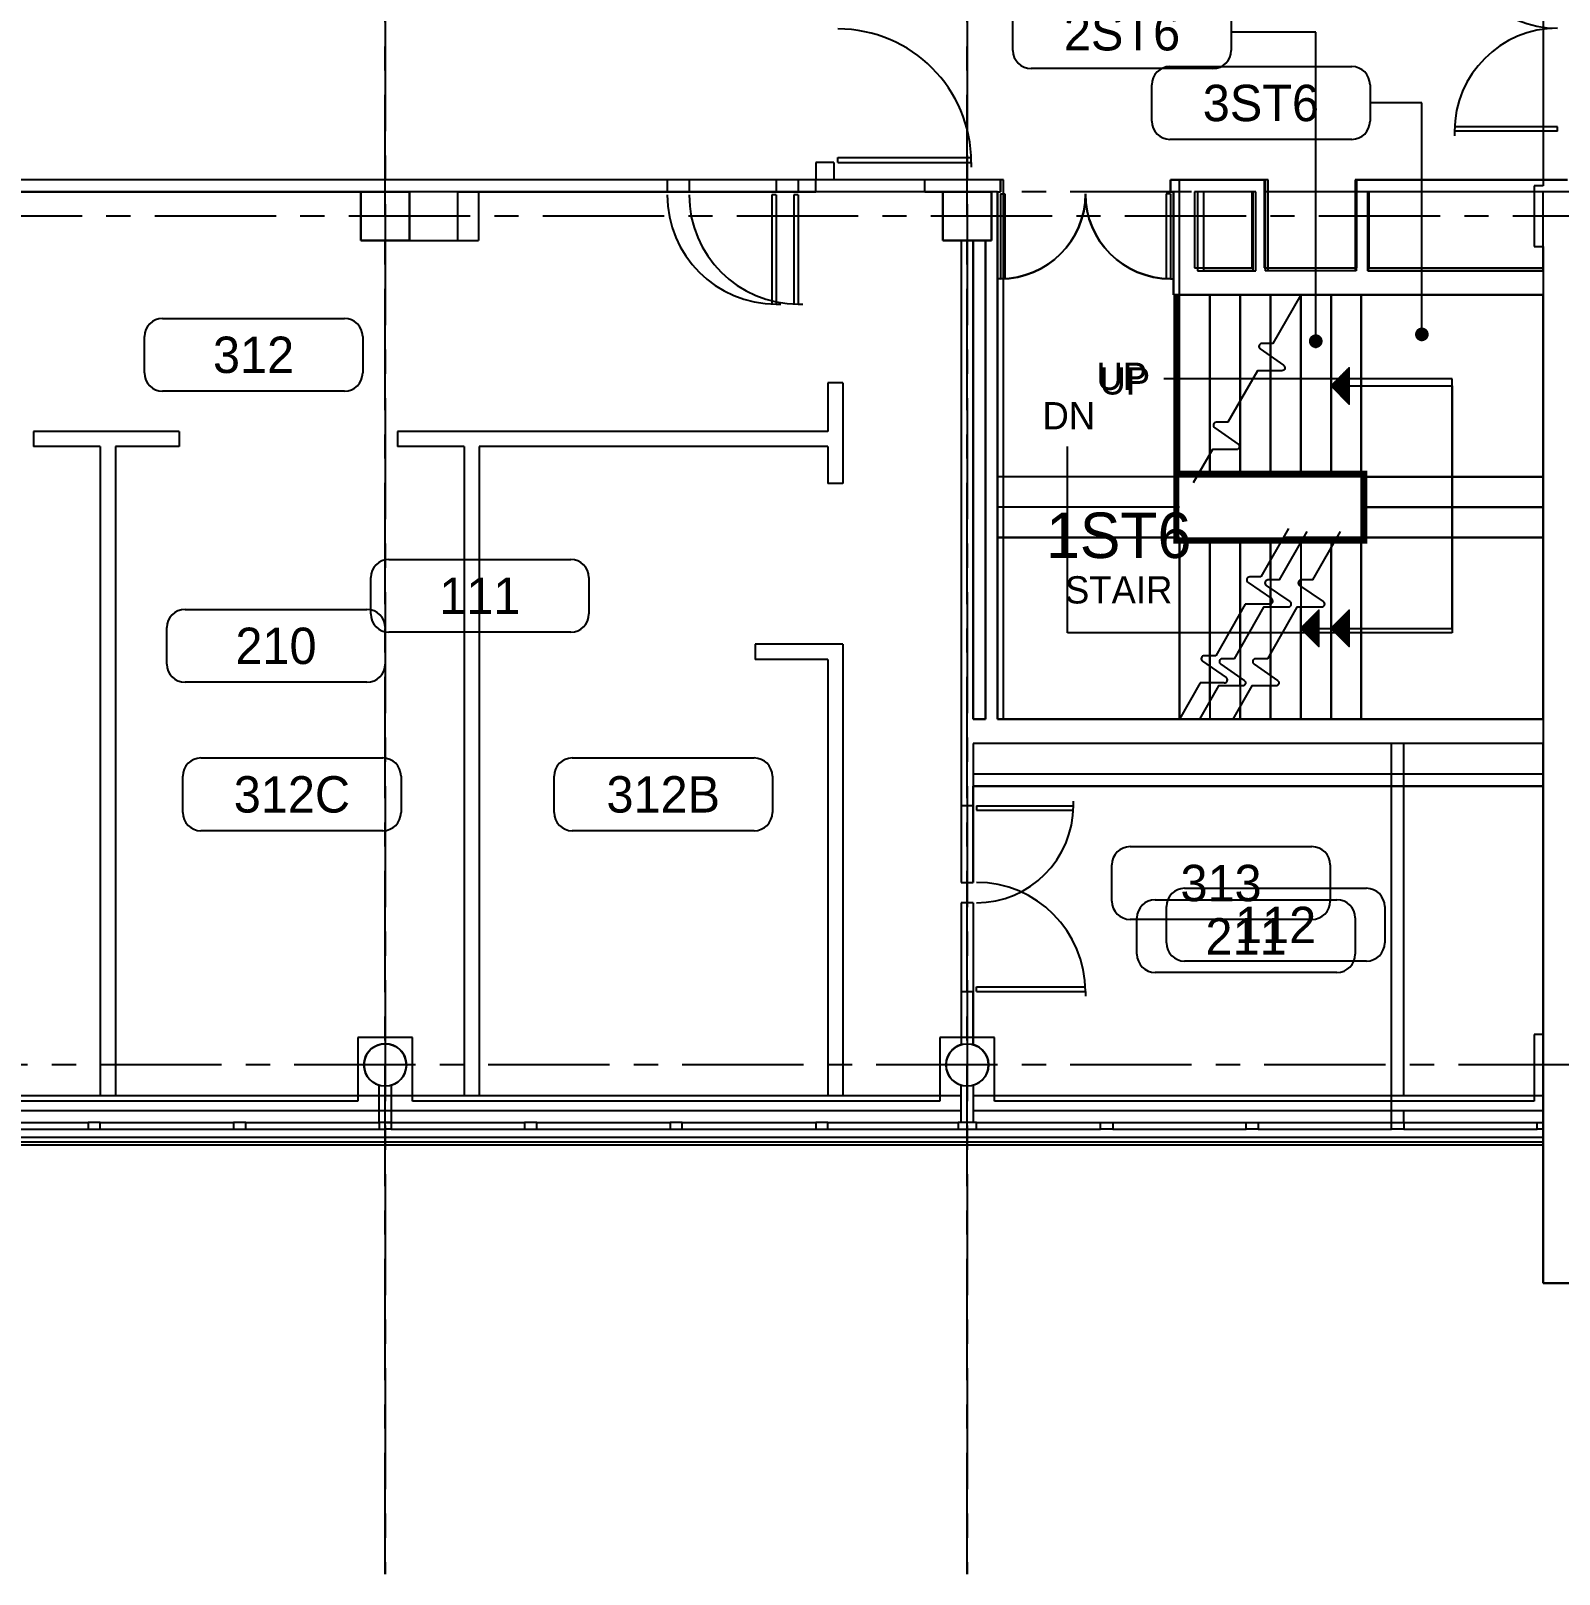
# Model space of a CAD drawing. Header units: inches. Extents: x -116 to 4157, y -436 to 3586.
# Drawn here: x 3381 to 3885, y 2417 to 2926 of the extents above; entities that cross this region are included whole.
import ezdxf
from ezdxf.enums import TextEntityAlignment as Align

# ---------------------------------------------------------------- set-up
doc = ezdxf.new("R2010")
doc.units = ezdxf.units.IN
doc.header["$LTSCALE"] = 32
doc.header["$MEASUREMENT"] = 0
doc.linetypes.add('CENTER', pattern=[2, 1.25, -0.25, 0.25, -0.25])
doc.layers.get('0').update_dxf_attribs({"color": 5, "linetype": 'CONTINUOUS'})
for name, color, linetype in [('F1-BLDG1', 7, 'CONTINUOUS'), ('F1-BLDG3', 161, 'CONTINUOUS'), ('f1-bldg4', 2, 'CONTINUOUS'), ('F1-BRKLINE', 201, 'CONTINUOUS'), ('F1-DOOR1', 3, 'CONTINUOUS'), ('f1-handrail', 3, 'CONTINUOUS'), ('f1-mtxt', 4, 'CONTINUOUS'), ('F1-RMNOS', 3, 'CONTINUOUS'), ('F1-STAIR1', 24, 'CONTINUOUS'), ('F1-WINDOW1', 1, 'CONTINUOUS'), ('F1-WINDOW2', 4, 'CONTINUOUS'), ('F2-BLDG1', 7, 'CONTINUOUS'), ('F2-BLDG3', 161, 'CONTINUOUS'), ('f2-bldg4', 2, 'CONTINUOUS'), ('F2-BRKLINE', 201, 'CONTINUOUS'), ('F2-DOOR1', 3, 'CONTINUOUS'), ('F2-MTEXT', 4, 'CONTINUOUS'), ('F2-RMNOS', 3, 'CONTINUOUS'), ('F2-STAIR1', 24, 'CONTINUOUS'), ('F2-STAIR2', 32, 'CONTINUOUS'), ('F2-WINDOW1', 1, 'CONTINUOUS'), ('F2-WINDOW2', 4, 'CONTINUOUS'), ('F3-BLDG1', 7, 'CONTINUOUS'), ('F3-BLDG3', 161, 'CONTINUOUS'), ('f3-bldg4', 2, 'CONTINUOUS'), ('F3-BRKLINE', 201, 'CONTINUOUS'), ('F3-DOOR1', 3, 'CONTINUOUS'), ('F3-MTXT', 4, 'CONTINUOUS'), ('F3-RMNOS', 3, 'CONTINUOUS'), ('F3-STAIR1', 24, 'CONTINUOUS'), ('F3-STAIR2', 32, 'CONTINUOUS'), ('F3-WINDOW1', 1, 'CONTINUOUS'), ('F3-WINDOW2', 4, 'CONTINUOUS'), ('FB-BLDG1', 7, 'CONTINUOUS'), ('rmcode', 7, 'CONTINUOUS')]:
    doc.layers.add(name, color=color, linetype=linetype)
for name, color, linetype, plot in [('F1-CENTER-MISC', 240, 'CENTER', False), ('F1-COLUMN1', 8, 'CONTINUOUS', False), ('F2-COLUMN1', 8, 'CONTINUOUS', False), ('F3-COLUMN1', 8, 'CONTINUOUS', False), ('fb-centermisc1', 20, 'CENTER', False)]:
    doc.layers.add(name, color=color, linetype=linetype, plot=plot)
doc.styles.add('mtxt', font='noting.shx')
doc.styles.add('rmcode', font='noting.shx')
doc.styles.add('RMNOS', font='HANDLET.SHX')

# ---------------------------------------------------------------- blocks, each defined once
blk = doc.blocks.new('ADR-42R')
for p, q in [((-1.5, 1), (-1.5, 42.97)), ((0, 1), (0, 43)), ((0, 43), (1.5, 43)), ((0, 1), (-1.5, 1))]:
    blk.add_line(p, q)
blk.add_arc((0, 1), 42, 90, 180)
blk = doc.blocks.new('ADR-36L')
for p, q in [((0, 37), (-1.5, 37)), ((0, 1), (0, 37)), ((1.5, 1), (1.5, 36.97)), ((0, 1), (1.5, 1))]:
    blk.add_line(p, q)
blk.add_arc((0, 1), 36, 0, 90)
blk = doc.blocks.new('ADR-30L')
for p, q in [((0, 31), (-1.5, 31)), ((0, 1), (0, 31)), ((1.5, 1), (1.5, 30.96)), ((0, 1), (1.5, 1))]:
    blk.add_line(p, q)
blk.add_arc((0, 1), 30, 0, 90)
blk = doc.blocks.new('ADR-30R')
for p, q in [((-1.5, 1), (-1.5, 30.96)), ((0, 31), (1.5, 31)), ((0, 1), (0, 31)), ((0, 1), (-1.5, 1))]:
    blk.add_line(p, q)
blk.add_arc((0, 1), 30, 90, 180)
blk = doc.blocks.new('ADR-32L')
for p, q in [((0, 33), (-1.5, 33)), ((0, 1), (0, 33)), ((1.5, 1), (1.5, 32.96)), ((0, 1), (1.5, 1))]:
    blk.add_line(p, q)
blk.add_arc((0, 1), 32, 0, 90)
blk = doc.blocks.new('ADR-36R')
for p, q in [((-1.5, 1), (-1.5, 36.97)), ((0, 1), (0, 37)), ((0, 37), (1.5, 37)), ((0, 1), (-1.5, 1))]:
    blk.add_line(p, q)
blk.add_arc((0, 1), 36, 90, 180)
blk = doc.blocks.new('ADR-34DL')
for p, q in [((0, 35), (-1.5, 35)), ((0, 1), (0, 35)), ((1.5, 1), (1.5, 34.97)), ((66.5, 1), (66.5, 34.97)), ((68, 1), (68, 35)), ((68, 35), (69.5, 35)), ((0, 1), (1.5, 1)), ((68, 1), (66.5, 1))]:
    blk.add_line(p, q)
for centre, start, end in [((0, 1), 0, 90), ((68, 1), 90, 180)]:
    blk.add_arc(centre, 34, start, end)
blk = doc.blocks.new('*X27')
at = {"color": 0}
for p, q in [((1.5, 1.4925), (1.5075, 1.4925)), ((1.5, 1.485), (1.515, 1.485)), ((1.5, 1.4775), (1.5225, 1.4775)), ((1.5, 1.47), (1.53, 1.47)), ((1.5, 1.4625), (1.5375, 1.4625)), ((1.5, 1.455), (1.545, 1.455)), ((1.5, 1.4475), (1.5525, 1.4475)), ((1.5, 1.44), (1.56, 1.44)), ((1.5, 1.4325), (1.5675, 1.4325)), ((1.5, 1.425), (1.575, 1.425)), ((1.5, 1.4175), (1.5825, 1.4175)), ((1.5, 1.41), (1.59, 1.41)), ((1.5, 1.4025), (1.5975, 1.4025)), ((1.5, 1.395), (1.605, 1.395)), ((1.5, 1.3875), (1.6125, 1.3875)), ((1.5, 1.38), (1.62, 1.38)), ((1.5, 1.3725), (1.6275, 1.3725)), ((1.5, 1.365), (1.635, 1.365)), ((1.5, 1.3575), (1.6425, 1.3575)), ((1.5, 1.35), (1.65, 1.35)), ((1.5, 1.3425), (1.6575, 1.3425)), ((1.5, 1.335), (1.665, 1.335)), ((1.5, 1.3275), (1.6725, 1.3275)), ((1.5, 1.32), (1.68, 1.32)), ((1.5, 1.3125), (1.6875, 1.3125)), ((1.5, 1.305), (1.695, 1.305)), ((1.5, 1.2975), (1.7025, 1.2975)), ((1.5, 1.29), (1.71, 1.29)), ((1.5, 1.2825), (1.7175, 1.2825)), ((1.5, 1.275), (1.725, 1.275)), ((1.5, 1.2675), (1.7325, 1.2675)), ((1.5, 1.26), (1.74, 1.26)), ((1.5, 1.2525), (1.7475, 1.2525)), ((1.5, 1.245), (1.755, 1.245)), ((1.5, 1.2375), (1.7625, 1.2375)), ((1.5, 1.23), (1.77, 1.23)), ((1.5, 1.2225), (1.7775, 1.2225)), ((1.5, 1.215), (1.785, 1.215)), ((1.5, 1.2075), (1.7925, 1.2075)), ((1.5, 1.2), (1.8, 1.2)), ((1.5, 1.1925), (1.8075, 1.1925)), ((1.5, 1.185), (1.815, 1.185)), ((1.5, 1.1775), (1.8225, 1.1775)), ((1.5, 1.17), (1.83, 1.17)), ((1.5, 1.1625), (1.8375, 1.1625)), ((1.5, 1.155), (1.845, 1.155)), ((1.5, 1.1475), (1.8525, 1.1475)), ((1.5, 1.14), (1.86, 1.14)), ((1.5, 1.1325), (1.8675, 1.1325)), ((1.5, 1.125), (1.875, 1.125)), ((1.5, 1.1175), (1.8825, 1.1175)), ((1.5, 1.11), (1.89, 1.11)), ((1.5, 1.1025), (1.8975, 1.1025)), ((1.5, 1.095), (1.905, 1.095)), ((1.5, 1.0875), (1.9125, 1.0875)), ((1.5, 1.08), (1.92, 1.08)), ((1.5, 1.0725), (1.9275, 1.0725)), ((1.5, 1.065), (1.935, 1.065)), ((1.5, 1.0575), (1.9425, 1.0575)), ((1.5, 1.05), (1.95, 1.05)), ((1.5, 1.0425), (1.9575, 1.0425)), ((1.5, 1.035), (1.965, 1.035)), ((1.5, 1.0275), (1.9725, 1.0275)), ((1.5, 1.02), (1.98, 1.02)), ((1.5, 1.0125), (1.9875, 1.0125)), ((1.5, 1.005), (1.995, 1.005)), ((1.5, 0.9975), (1.9975, 0.9975)), ((1.5, 0.99), (1.99, 0.99)), ((1.5, 0.9825), (1.9825, 0.9825)), ((1.5, 0.975), (1.975, 0.975)), ((1.5, 0.9675), (1.9675, 0.9675)), ((1.5, 0.96), (1.96, 0.96)), ((1.5, 0.9525), (1.9525, 0.9525)), ((1.5, 0.945), (1.945, 0.945)), ((1.5, 0.9375), (1.9375, 0.9375)), ((1.5, 0.93), (1.93, 0.93)), ((1.5, 0.9225), (1.9225, 0.9225)), ((1.5, 0.915), (1.915, 0.915)), ((1.5, 0.9075), (1.9075, 0.9075)), ((1.5, 0.9), (1.9, 0.9)), ((1.5, 0.8925), (1.8925, 0.8925)), ((1.5, 0.885), (1.885, 0.885)), ((1.5, 0.8775), (1.8775, 0.8775)), ((1.5, 0.87), (1.87, 0.87)), ((1.5, 0.8625), (1.8625, 0.8625)), ((1.5, 0.855), (1.855, 0.855)), ((1.5, 0.8475), (1.8475, 0.8475)), ((1.5, 0.84), (1.84, 0.84)), ((1.5, 0.8325), (1.8325, 0.8325)), ((1.5, 0.825), (1.825, 0.825)), ((1.5, 0.8175), (1.8175, 0.8175)), ((1.5, 0.81), (1.81, 0.81)), ((1.5, 0.8025), (1.8025, 0.8025)), ((1.5, 0.795), (1.795, 0.795)), ((1.5, 0.7875), (1.7875, 0.7875)), ((1.5, 0.78), (1.78, 0.78)), ((1.5, 0.7725), (1.7725, 0.7725)), ((1.5, 0.765), (1.765, 0.765)), ((1.5, 0.7575), (1.7575, 0.7575)), ((1.5, 0.75), (1.75, 0.75)), ((1.5, 0.7425), (1.7425, 0.7425)), ((1.5, 0.735), (1.735, 0.735)), ((1.5, 0.7275), (1.7275, 0.7275)), ((1.5, 0.72), (1.72, 0.72)), ((1.5, 0.7125), (1.7125, 0.7125)), ((1.5, 0.705), (1.705, 0.705)), ((1.5, 0.6975), (1.6975, 0.6975)), ((1.5, 0.69), (1.69, 0.69)), ((1.5, 0.6825), (1.6825, 0.6825)), ((1.5, 0.675), (1.675, 0.675)), ((1.5, 0.6675), (1.6675, 0.6675)), ((1.5, 0.66), (1.66, 0.66)), ((1.5, 0.6525), (1.6525, 0.6525)), ((1.5, 0.645), (1.645, 0.645)), ((1.5, 0.6375), (1.6375, 0.6375)), ((1.5, 0.63), (1.63, 0.63)), ((1.5, 0.6225), (1.6225, 0.6225)), ((1.5, 0.615), (1.615, 0.615)), ((1.5, 0.6075), (1.6075, 0.6075)), ((1.5, 0.6), (1.6, 0.6)), ((1.5, 0.5925), (1.5925, 0.5925)), ((1.5, 0.585), (1.585, 0.585)), ((1.5, 0.5775), (1.5775, 0.5775)), ((1.5, 0.57), (1.57, 0.57)), ((1.5, 0.5625), (1.5625, 0.5625)), ((1.5, 0.555), (1.555, 0.555)), ((1.5, 0.5475), (1.5475, 0.5475)), ((1.5, 0.54), (1.54, 0.54)), ((1.5, 0.5325), (1.5325, 0.5325)), ((1.5, 0.525), (1.525, 0.525)), ((1.5, 0.5175), (1.5175, 0.5175)), ((1.5, 0.51), (1.51, 0.51)), ((1.5, 0.5025), (1.5025, 0.5025))]:
    blk.add_line(p, q, dxfattribs=at)
blk = doc.blocks.new('ARROW2')
blk.add_line((-0.5, 0), (-1, 0))
blk.add_lwpolyline([(0, 0), (-0.5, 0.5), (-0.5, -0.5)], close=True)
blk.add_blockref('*X27', (-2, -1))
blk = doc.blocks.new('RMNOS')
at = {"color": 11}
for p, q in [((-0.3125, 0.125), (0.3125, 0.125)), ((-0.375, -0.0625), (-0.375, 0.0625)), ((0.375, 0.0625), (0.375, -0.0625)), ((0.3125, -0.125), (-0.3125, -0.125))]:
    blk.add_line(p, q, dxfattribs=at)
for centre, start, end in [((-0.3125, 0.0625), 90, 180), ((0.3125, 0.0625), 0, 90), ((-0.3125, -0.0625), 180, 270), ((0.3125, -0.0625), 270, 0)]:
    blk.add_arc(centre, 0.0625, start, end, dxfattribs=at)
at = {"color": 9, "style": 'RMNOS'}
blk.add_attdef('ROOM', text='', height=0.125, dxfattribs=at).set_placement((0, 0), align=Align.MIDDLE)
blk = doc.blocks.new('RMNOS-1')
at = {"color": 9, "style": 'RMNOS'}
blk.add_attdef('ROOM', text='', height=0.15625, dxfattribs=at).set_placement((0, 0), align=Align.MIDDLE)
at = {"layer": 'rmcode', "color": 61, "style": 'rmcode'}
for tag, p in [('RMCODE-1', (0, -0.1875)), ('RMCODE-2', (0, -0.34375))]:
    blk.add_attdef(tag, text='', height=0.09375, dxfattribs=at).set_placement(p, align=Align.MIDDLE)

msp = doc.modelspace()

# ---------------------------------------------------------------- linework, layer by layer
at = {"layer": 'F1-BLDG1'}
for p, q in [((3640.03, 2882.75), (3640.03, 2877)), ((3646.03, 2882.75), (3640.03, 2882.75)), ((3646.03, 2882.75), (3646.03, 2877)), ((3598.28, 2877), (3295.53, 2877)), ((3598.28, 2877), (3598.28, 2873)), ((3640.03, 2877), (3634.28, 2877)), ((3634.28, 2877), (3634.28, 2873)), ((3702.03, 2877), (3646.03, 2877)), ((3702.03, 2699), (3702.03, 2877)), ((3760.03, 2839), (3760.03, 2877)), ((3788.28, 2877), (3760.03, 2877)), ((3788.28, 2877), (3788.28, 2847)), ((3818.03, 2877), (3818.03, 2847)), ((3888.03, 2877), (3818.03, 2877)), ((3490.03, 2873), (3314.03, 2873)), ((3490.03, 2873), (3490.03, 2857)), ((3598.28, 2873), (3528.78, 2873)), ((3528.78, 2873), (3528.78, 2857)), ((3682.03, 2873), (3634.28, 2873)), ((3682.03, 2873), (3682.03, 2857)), ((3490.03, 2857), (3528.78, 2857)), ((3682.03, 2857), (3688.03, 2857)), ((3688.03, 2857), (3688.03, 2645.21)), ((3818.03, 2847), (3788.28, 2847)), ((3880.03, 2839), (3760.03, 2839)), ((3880.03, 2699), (3880.03, 2839)), ((3880.03, 2699), (3702.03, 2699)), ((3880.03, 2677), (3692.03, 2677)), ((3692.03, 2677), (3692.03, 2645.21)), ((3880.03, 2513), (3880.03, 2677)), ((3688.03, 2645.21), (3692.03, 2645.21)), ((3688.03, 2609.21), (3688.03, 2591.71)), ((3688.03, 2609.21), (3692.03, 2609.21)), ((3692.03, 2609.21), (3692.03, 2591.71)), ((3688.03, 2566), (3688.03, 2578.29)), ((3692.03, 2578.29), (3692.03, 2566)), ((3692.03, 2566), (3688.03, 2566)), ((3896.03, 2513), (3880.03, 2513))]:
    msp.add_line(p, q, dxfattribs=at)
msp.add_circle((3498.03, 2585), 7, dxfattribs=at)
for start, end in [(106.6015, 253.3985), (286.6015, 73.3985)]:
    msp.add_arc((3690.03, 2585), 7, start, end, dxfattribs=at)
at = {"layer": 'F1-BLDG3'}
for p, q in [((3768.03, 2847), (3768.03, 2873)), ((3784.28, 2873), (3768.03, 2873)), ((3784.28, 2873), (3784.28, 2847)), ((3880.03, 2873), (3822.03, 2873)), ((3822.03, 2873), (3822.03, 2847)), ((3880.03, 2847), (3880.03, 2873)), ((3692.03, 2857), (3692.03, 2699)), ((3692.03, 2857), (3696.03, 2857)), ((3696.03, 2699), (3696.03, 2857)), ((3784.28, 2847), (3768.03, 2847)), ((3880.03, 2847), (3822.03, 2847)), ((3692.03, 2699), (3696.03, 2699)), ((3880.03, 2691), (3692.03, 2691)), ((3692.03, 2691), (3692.03, 2681)), ((3880.03, 2681), (3880.03, 2691)), ((3692.03, 2681), (3880.03, 2681)), ((3308.03, 2570), (3688.03, 2570)), ((3692.03, 2570), (3880.03, 2570)), ((3880.03, 2559.5), (1816.03, 2559.5))]:
    msp.add_line(p, q, dxfattribs=at)
at = {"layer": 'f1-bldg4'}
for p, q in [((3688.03, 2574.75), (3308.03, 2574.75)), ((3880.03, 2574.75), (3692.03, 2574.75)), ((3880.03, 2558.5), (1816.03, 2558.5))]:
    msp.add_line(p, q, dxfattribs=at)
at = {"layer": 'F1-BRKLINE'}
for p, q in [((3796.03, 2762), (3786.89, 2746)), ((3786.89, 2746), (3783.23, 2746)), ((3782.66, 2744.18), (3790.4, 2738.82)), ((3781.75, 2737), (3772.03, 2720)), ((3789.83, 2737), (3781.75, 2737)), ((3772.03, 2720), (3768.23, 2720)), ((3767.66, 2718.18), (3775.4, 2712.82)), ((3766.89, 2711), (3760.03, 2699)), ((3774.83, 2711), (3766.89, 2711))]:
    msp.add_line(p, q, dxfattribs=at)
for centre, radius, start, end in [((3783.23, 2745), 1, 90, 235.3048), ((3786.43, 2744), 2, 235.3048, 235.3048), ((3789.83, 2738), 1, 270, 55.3048), ((3768.23, 2719), 1, 90, 235.3048), ((3774.83, 2712), 1, 270, 55.3048)]:
    msp.add_arc(centre, radius, start, end, dxfattribs=at)
at = {"layer": 'F1-CENTER-MISC'}
for p, q in [((3498.03, 3317), (3498.03, 2417)), ((3498.03, 3317), (3498.03, 2417)), ((3690.03, 3317), (3690.03, 2417)), ((3690.03, 3317), (3690.03, 2417)), ((3956.03, 2873), (1688.03, 2873)), ((3956.03, 2585), (1688.03, 2585))]:
    msp.add_line(p, q, dxfattribs=at)
at = {"layer": 'F1-COLUMN1'}
for p, q in [((3506.03, 2873), (3490.03, 2873)), ((3490.03, 2873), (3490.03, 2857)), ((3506.03, 2857), (3506.03, 2873)), ((3698.03, 2873), (3682.03, 2873)), ((3682.03, 2873), (3682.03, 2857)), ((3698.03, 2857), (3698.03, 2873)), ((3490.03, 2857), (3506.03, 2857)), ((3682.03, 2857), (3698.03, 2857))]:
    msp.add_line(p, q, dxfattribs=at)
for centre in [(3498.03, 2585), (3690.03, 2585)]:
    msp.add_circle(centre, 7, dxfattribs=at)
at = {"layer": 'f1-handrail'}
msp.add_line((3760.03, 2780.62), (3760.03, 2779.37), dxfattribs=at)
for points in [[(3760.03, 2780.62), (3821.66, 2780.62), (3821.66, 2757.37), (3793.39, 2757.37)], [(3760.03, 2779.37), (3820.41, 2779.37), (3820.41, 2758.62), (3794.1, 2758.62)]]:
    msp.add_lwpolyline(points, dxfattribs=at)
at = {"layer": 'f1-mtxt'}
for p, q in [((3850.03, 2811.34), (3754.85, 2811.34)), ((3850.03, 2729), (3850.03, 2811.34)), ((3812.03, 2729), (3850.03, 2729))]:
    msp.add_line(p, q, dxfattribs=at)
at = {"layer": 'F1-STAIR1'}
for p, q in [((3760.03, 2780.62), (3760.03, 2839)), ((3770.03, 2839), (3770.03, 2780.62)), ((3780.03, 2839), (3780.03, 2780.62)), ((3790.03, 2839), (3790.03, 2780.62)), ((3800.03, 2839), (3800.03, 2780.62)), ((3810.03, 2839), (3810.03, 2780.62)), ((3820.03, 2839), (3820.03, 2780.62)), ((3760.03, 2779), (3760.03, 2779.37)), ((3820.03, 2779), (3760.03, 2779)), ((3770.03, 2779.37), (3770.03, 2779)), ((3780.03, 2779.37), (3780.03, 2779)), ((3790.03, 2779.37), (3790.03, 2779)), ((3800.03, 2779.37), (3800.03, 2779)), ((3810.03, 2779.37), (3810.03, 2779)), ((3820.03, 2779.37), (3820.03, 2758.62)), ((3820.03, 2779), (3820.41, 2779)), ((3821.66, 2779), (3880.03, 2779)), ((3820.03, 2769), (3820.41, 2769)), ((3821.66, 2769), (3880.03, 2769)), ((3820.03, 2759), (3794.32, 2759)), ((3800.03, 2759), (3800.03, 2758.62)), ((3800.03, 2757.37), (3800.03, 2699)), ((3810.03, 2759), (3810.03, 2758.62)), ((3810.03, 2757.37), (3810.03, 2699)), ((3820.03, 2759), (3820.41, 2759)), ((3820.03, 2757.37), (3820.03, 2699)), ((3821.66, 2759), (3880.03, 2759)), ((3790.03, 2751.5), (3790.03, 2739.08)), ((3790.03, 2737.02), (3790.03, 2699)), ((3780.03, 2734), (3780.03, 2699)), ((3770.03, 2720), (3770.03, 2716.54)), ((3770.03, 2711), (3770.03, 2699))]:
    msp.add_line(p, q, dxfattribs=at)
at = {"layer": 'F1-WINDOW1'}
for p, q in [((3356.03, 2566), (3400.03, 2566)), ((3404.03, 2566), (3448.03, 2566)), ((3452.03, 2566), (3496.03, 2566)), ((3500.03, 2566), (3544.03, 2566)), ((3548.03, 2566), (3592.03, 2566)), ((3596.03, 2566), (3640.03, 2566)), ((3644.03, 2566), (3687.03, 2566)), ((3693.03, 2566), (3734.03, 2566)), ((3738.03, 2566), (3782.03, 2566)), ((3786.03, 2566), (3830.03, 2566)), ((3834.03, 2566), (3878.03, 2566)), ((3356.03, 2563.75), (3400.03, 2563.75)), ((3404.03, 2563.75), (3448.03, 2563.75)), ((3452.03, 2563.75), (3496.03, 2563.75)), ((3500.03, 2563.75), (3544.03, 2563.75)), ((3548.03, 2563.75), (3592.03, 2563.75)), ((3596.03, 2563.75), (3640.03, 2563.75)), ((3644.03, 2563.75), (3687.03, 2563.75)), ((3693.03, 2563.75), (3734.03, 2563.75)), ((3738.03, 2563.75), (3782.03, 2563.75)), ((3786.03, 2563.75), (3830.03, 2563.75)), ((3834.03, 2563.75), (3878.03, 2563.75))]:
    msp.add_line(p, q, dxfattribs=at)
at = {"layer": 'F1-WINDOW2'}
for p, q in [((3400.03, 2566), (3400.03, 2563.75)), ((3404.03, 2566), (3400.03, 2566)), ((3404.03, 2563.75), (3404.03, 2566)), ((3452.03, 2566), (3448.03, 2566)), ((3448.03, 2566), (3448.03, 2563.75)), ((3452.03, 2563.75), (3452.03, 2566)), ((3498.03, 2566), (3496.03, 2566)), ((3496.03, 2566), (3496.03, 2563.75)), ((3498.03, 2566), (3500.03, 2566)), ((3500.03, 2566), (3500.03, 2563.75)), ((3548.03, 2566), (3544.03, 2566)), ((3544.03, 2566), (3544.03, 2563.75)), ((3548.03, 2563.75), (3548.03, 2566)), ((3596.03, 2566), (3592.03, 2566)), ((3592.03, 2566), (3592.03, 2563.75)), ((3596.03, 2563.75), (3596.03, 2566)), ((3640.03, 2566), (3640.03, 2563.75)), ((3644.03, 2566), (3640.03, 2566)), ((3644.03, 2563.75), (3644.03, 2566)), ((3687.03, 2566), (3687.03, 2563.75)), ((3690.03, 2566), (3687.03, 2566)), ((3693.03, 2566), (3690.03, 2566)), ((3693.03, 2563.75), (3693.03, 2566)), ((3734.03, 2563.75), (3734.03, 2566)), ((3734.03, 2566), (3738.03, 2566)), ((3738.03, 2566), (3738.03, 2563.75)), ((3782.03, 2563.75), (3782.03, 2566)), ((3782.03, 2566), (3786.03, 2566)), ((3786.03, 2566), (3786.03, 2563.75)), ((3830.03, 2566), (3834.03, 2566)), ((3830.03, 2563.75), (3830.03, 2566)), ((3834.03, 2566), (3834.03, 2563.75)), ((3878.03, 2566), (3880.03, 2566)), ((3878.03, 2563.75), (3878.03, 2566)), ((3400.03, 2563.75), (3404.03, 2563.75)), ((3448.03, 2563.75), (3452.03, 2563.75)), ((3496.03, 2563.75), (3498.03, 2563.75)), ((3500.03, 2563.75), (3498.03, 2563.75)), ((3544.03, 2563.75), (3548.03, 2563.75)), ((3592.03, 2563.75), (3596.03, 2563.75)), ((3640.03, 2563.75), (3644.03, 2563.75)), ((3687.03, 2563.75), (3690.03, 2563.75)), ((3690.03, 2563.75), (3693.03, 2563.75)), ((3738.03, 2563.75), (3734.03, 2563.75)), ((3786.03, 2563.75), (3782.03, 2563.75)), ((3834.03, 2563.75), (3830.03, 2563.75)), ((3880.03, 2563.75), (3878.03, 2563.75))]:
    msp.add_line(p, q, dxfattribs=at)
at = {"layer": 'F2-BLDG1'}
for p, q in [((3640.03, 2877), (3250.03, 2877)), ((3640.03, 2873), (3640.03, 2877)), ((3676.03, 2873), (3676.03, 2877)), ((3701.03, 2877), (3676.03, 2877)), ((3701.03, 2873), (3701.03, 2877)), ((3760.03, 2877), (3757.03, 2877)), ((3757.03, 2877), (3757.03, 2873)), ((3789.28, 2877), (3760.03, 2877)), ((3789.28, 2847), (3789.28, 2877)), ((3885.78, 2877), (3818.28, 2877)), ((3818.28, 2877), (3818.28, 2847)), ((3314.03, 2873), (3490.03, 2873)), ((3490.03, 2873), (3490.03, 2857)), ((3522.03, 2873), (3640.03, 2873)), ((3522.03, 2857), (3522.03, 2873)), ((3522.03, 2873), (3533.13, 2873)), ((3676.03, 2873), (3682.03, 2873)), ((3682.03, 2873), (3682.03, 2857)), ((3700.03, 2699), (3700.03, 2873)), ((3700.03, 2873), (3701.03, 2873)), ((3757.03, 2873), (3758.03, 2873)), ((3758.03, 2873), (3758.03, 2839)), ((3490.03, 2857), (3522.03, 2857)), ((3682.03, 2857), (3688.03, 2857)), ((3688.03, 2857), (3688.03, 2645.21)), ((3818.28, 2847), (3789.28, 2847)), ((3758.03, 2839), (3880.03, 2839)), ((3880.03, 2839), (3880.03, 2699)), ((3880.03, 2699), (3700.03, 2699)), ((3692.03, 2677), (3880.03, 2677)), ((3692.03, 2645.21), (3692.03, 2677)), ((3880.03, 2677), (3880.03, 2513)), ((3688.03, 2645.21), (3692.03, 2645.21)), ((3688.03, 2609.21), (3688.03, 2591.71)), ((3688.03, 2609.21), (3692.03, 2609.21)), ((3692.03, 2591.71), (3692.03, 2609.21)), ((3496.03, 2566), (3496.03, 2578.29)), ((3500.03, 2578.29), (3500.03, 2566)), ((3688.03, 2566), (3688.03, 2578.29)), ((3692.03, 2578.29), (3692.03, 2566)), ((3500.03, 2566), (3496.03, 2566)), ((3500.03, 2566), (3496.03, 2566)), ((3692.03, 2566), (3688.03, 2566)), ((3692.03, 2566), (3688.03, 2566)), ((3880.03, 2513), (3896.03, 2513))]:
    msp.add_line(p, q, dxfattribs=at)
for centre, start, end in [((3498.03, 2585), 286.6015, 253.3985), ((3690.03, 2585), 106.6015, 253.3985), ((3690.03, 2585), 286.6015, 73.3985)]:
    msp.add_arc(centre, 7, start, end, dxfattribs=at)
at = {"layer": 'F2-BLDG3'}
for p, q in [((3785.28, 2873), (3766.03, 2873)), ((3766.03, 2873), (3766.03, 2847)), ((3785.28, 2847), (3785.28, 2873)), ((3880.03, 2873), (3822.28, 2873)), ((3822.28, 2873), (3822.28, 2847)), ((3880.03, 2847), (3880.03, 2873)), ((3692.03, 2699), (3692.03, 2857)), ((3692.03, 2857), (3696.03, 2857)), ((3696.03, 2857), (3696.03, 2699)), ((3766.03, 2847), (3785.28, 2847)), ((3822.28, 2847), (3880.03, 2847)), ((3696.03, 2699), (3692.03, 2699)), ((3880.03, 2691), (3692.03, 2691)), ((3692.03, 2691), (3692.03, 2681)), ((3880.03, 2681), (3880.03, 2691)), ((3692.03, 2681), (3880.03, 2681)), ((3308.03, 2570), (3496.03, 2570)), ((3500.03, 2570), (3688.03, 2570)), ((3692.03, 2570), (3880.03, 2570)), ((3880.03, 2559.5), (1816.03, 2559.5))]:
    msp.add_line(p, q, dxfattribs=at)
at = {"layer": 'f2-bldg4'}
for p, q in [((3496.03, 2574.75), (3308.03, 2574.75)), ((3688.03, 2574.75), (3500.03, 2574.75)), ((3880.03, 2574.75), (3692.03, 2574.75)), ((3880.03, 2558.5), (1816.03, 2558.5))]:
    msp.add_line(p, q, dxfattribs=at)
at = {"layer": 'F2-BRKLINE'}
for points in [[(3802.03, 2761), (3792.89, 2745), (3789.23, 2745, 0.735278), (3788.66, 2743.18), (3796.4, 2737.82, -0.735278), (3795.83, 2736), (3787.75, 2736), (3778.03, 2719), (3774.23, 2719, 0.735278), (3773.66, 2717.18), (3781.4, 2711.82, -0.735278), (3780.83, 2710), (3772.89, 2710), (3766.6, 2699)], [(3813.03, 2761), (3803.89, 2745), (3800.23, 2745, 0.735278), (3799.66, 2743.18), (3807.4, 2737.82, -0.735278), (3806.83, 2736), (3798.75, 2736), (3789.03, 2719), (3785.23, 2719, 0.735278), (3784.66, 2717.18), (3792.4, 2711.82, -0.735278), (3791.83, 2710), (3783.89, 2710), (3777.6, 2699)]]:
    msp.add_lwpolyline(points, format="xyb", dxfattribs=at)
at = {"layer": 'F2-COLUMN1'}
for p, q in [((3490.03, 2873), (3490.03, 2857)), ((3522.03, 2857), (3522.03, 2873)), ((3698.03, 2873), (3682.03, 2873)), ((3682.03, 2873), (3682.03, 2857)), ((3698.03, 2857), (3698.03, 2873)), ((3490.03, 2857), (3522.03, 2857)), ((3682.03, 2857), (3698.03, 2857))]:
    msp.add_line(p, q, dxfattribs=at)
for centre in [(3498.03, 2585), (3690.03, 2585)]:
    msp.add_circle(centre, 7, dxfattribs=at)
at = {"layer": 'F2-MTEXT'}
for p, q in [((3850.03, 2811.34), (3754.85, 2811.34)), ((3850.03, 2729), (3850.03, 2811.34)), ((3822.03, 2729), (3850.03, 2729))]:
    msp.add_line(p, q, dxfattribs=at)
at = {"layer": 'F2-RMNOS', "color": 3}
for p, q in [((3805, 2925.67), (3777.09, 2925.67)), ((3805, 2833.5), (3805, 2925.67)), ((3805, 2821.5), (3805, 2833.5))]:
    msp.add_line(p, q, dxfattribs=at)
at = {"layer": 'F2-RMNOS', "color": 3, "const_width": 2.25}
msp.add_lwpolyline([(3805, 2824.88, 1), (3805, 2822.62, 1)], format="xyb", close=True, dxfattribs=at)
at = {"layer": 'F2-STAIR1'}
for p, q in [((3760.03, 2780), (3760.03, 2839)), ((3770.03, 2780), (3770.03, 2839)), ((3780.03, 2780), (3780.03, 2839)), ((3790.03, 2780), (3790.03, 2839)), ((3800.03, 2780), (3800.03, 2839)), ((3810.03, 2780), (3810.03, 2839)), ((3820.03, 2780), (3820.03, 2839)), ((3760.03, 2779), (3700.03, 2779)), ((3880.03, 2779), (3820.03, 2779)), ((3760.03, 2769), (3700.03, 2769)), ((3880.03, 2769), (3820.03, 2769)), ((3760.03, 2759), (3700.03, 2759)), ((3760.03, 2699), (3760.03, 2759)), ((3770.03, 2705), (3770.03, 2759)), ((3780.03, 2722.5), (3780.03, 2759)), ((3790.03, 2745), (3790.03, 2759)), ((3810.03, 2699), (3810.03, 2755.75)), ((3880.03, 2759), (3820.03, 2759)), ((3820.03, 2699), (3820.03, 2759)), ((3800.03, 2742.92), (3800.03, 2744.98)), ((3790.03, 2736), (3790.03, 2742.23)), ((3800.03, 2699), (3800.03, 2736)), ((3790.03, 2713.46), (3790.03, 2720.75)), ((3780.03, 2710), (3780.03, 2712.77)), ((3790.03, 2699), (3790.03, 2710)), ((3780.03, 2699), (3780.03, 2703.25))]:
    msp.add_line(p, q, dxfattribs=at)
at = {"layer": 'F2-STAIR2', "const_width": 2}
msp.add_lwpolyline([(3800.03, 2758), (3759.03, 2758), (3759.03, 2780), (3821.03, 2780), (3821.03, 2758), (3812.03, 2758)], dxfattribs=at)
at = {"layer": 'F2-WINDOW1'}
for p, q in [((3356.03, 2566), (3400.03, 2566)), ((3404.03, 2566), (3448.03, 2566)), ((3452.03, 2566), (3496.03, 2566)), ((3500.03, 2566), (3544.03, 2566)), ((3548.03, 2566), (3592.03, 2566)), ((3596.03, 2566), (3640.03, 2566)), ((3644.03, 2566), (3687.03, 2566)), ((3693.03, 2566), (3734.03, 2566)), ((3738.03, 2566), (3782.03, 2566)), ((3786.03, 2566), (3830.03, 2566)), ((3834.03, 2566), (3878.03, 2566)), ((3356.03, 2563.75), (3400.03, 2563.75)), ((3404.03, 2563.75), (3448.03, 2563.75)), ((3452.03, 2563.75), (3496.03, 2563.75)), ((3500.03, 2563.75), (3544.03, 2563.75)), ((3548.03, 2563.75), (3592.03, 2563.75)), ((3596.03, 2563.75), (3640.03, 2563.75)), ((3644.03, 2563.75), (3687.03, 2563.75)), ((3693.03, 2563.75), (3734.03, 2563.75)), ((3738.03, 2563.75), (3782.03, 2563.75)), ((3786.03, 2563.75), (3830.03, 2563.75)), ((3834.03, 2563.75), (3878.03, 2563.75))]:
    msp.add_line(p, q, dxfattribs=at)
at = {"layer": 'F2-WINDOW2'}
for p, q in [((3400.03, 2566), (3400.03, 2563.75)), ((3404.03, 2566), (3400.03, 2566)), ((3404.03, 2563.75), (3404.03, 2566)), ((3452.03, 2566), (3448.03, 2566)), ((3448.03, 2566), (3448.03, 2563.75)), ((3452.03, 2563.75), (3452.03, 2566)), ((3498.03, 2566), (3496.03, 2566)), ((3496.03, 2566), (3496.03, 2563.75)), ((3498.03, 2566), (3500.03, 2566)), ((3500.03, 2566), (3500.03, 2563.75)), ((3548.03, 2566), (3544.03, 2566)), ((3544.03, 2566), (3544.03, 2563.75)), ((3548.03, 2563.75), (3548.03, 2566)), ((3596.03, 2566), (3592.03, 2566)), ((3592.03, 2566), (3592.03, 2563.75)), ((3596.03, 2563.75), (3596.03, 2566)), ((3640.03, 2566), (3640.03, 2563.75)), ((3644.03, 2566), (3640.03, 2566)), ((3644.03, 2563.75), (3644.03, 2566)), ((3687.03, 2566), (3687.03, 2563.75)), ((3690.03, 2566), (3687.03, 2566)), ((3693.03, 2566), (3690.03, 2566)), ((3693.03, 2563.75), (3693.03, 2566)), ((3734.03, 2563.75), (3734.03, 2566)), ((3734.03, 2566), (3738.03, 2566)), ((3738.03, 2566), (3738.03, 2563.75)), ((3782.03, 2563.75), (3782.03, 2566)), ((3782.03, 2566), (3786.03, 2566)), ((3786.03, 2566), (3786.03, 2563.75)), ((3830.03, 2566), (3834.03, 2566)), ((3830.03, 2563.75), (3830.03, 2566)), ((3834.03, 2566), (3834.03, 2563.75)), ((3878.03, 2566), (3880.03, 2566)), ((3878.03, 2563.75), (3878.03, 2566)), ((3400.03, 2563.75), (3404.03, 2563.75)), ((3448.03, 2563.75), (3452.03, 2563.75)), ((3496.03, 2563.75), (3498.03, 2563.75)), ((3500.03, 2563.75), (3498.03, 2563.75)), ((3544.03, 2563.75), (3548.03, 2563.75)), ((3592.03, 2563.75), (3596.03, 2563.75)), ((3640.03, 2563.75), (3644.03, 2563.75)), ((3687.03, 2563.75), (3690.03, 2563.75)), ((3690.03, 2563.75), (3693.03, 2563.75)), ((3738.03, 2563.75), (3734.03, 2563.75)), ((3786.03, 2563.75), (3782.03, 2563.75)), ((3834.03, 2563.75), (3830.03, 2563.75)), ((3880.03, 2563.75), (3878.03, 2563.75))]:
    msp.add_line(p, q, dxfattribs=at)
at = {"layer": 'F3-BLDG1'}
for p, q in [((3591.03, 2877), (3249.03, 2877)), ((3591.03, 2877), (3591.03, 2873)), ((3701.03, 2877), (3627.03, 2877)), ((3627.03, 2877), (3627.03, 2873)), ((3701.03, 2877), (3701.03, 2873)), ((3757.03, 2877), (3788.03, 2877)), ((3757.03, 2873), (3757.03, 2877)), ((3788.03, 2877), (3788.03, 2848)), ((3818.53, 2848), (3818.53, 2877)), ((3818.53, 2877), (3888.03, 2877)), ((3490.03, 2873), (3314.03, 2873)), ((3490.03, 2873), (3490.03, 2857)), ((3591.03, 2873), (3506.03, 2873)), ((3506.03, 2857), (3506.03, 2873)), ((3682.03, 2873), (3627.03, 2873)), ((3682.03, 2873), (3682.03, 2857)), ((3700.03, 2873), (3700.03, 2699)), ((3700.03, 2873), (3701.03, 2873)), ((3757.03, 2873), (3758.03, 2873)), ((3758.03, 2839), (3758.03, 2873)), ((3490.03, 2857), (3506.03, 2857)), ((3682.03, 2857), (3688.03, 2857)), ((3688.03, 2857), (3688.03, 2670.5)), ((3788.03, 2848), (3818.53, 2848)), ((3880.03, 2839), (3758.03, 2839)), ((3880.03, 2699), (3880.03, 2839)), ((3700.03, 2699), (3880.03, 2699)), ((3830.03, 2691), (3692.03, 2691)), ((3692.03, 2691), (3692.03, 2670.5)), ((3830.03, 2566), (3830.03, 2691)), ((3692.03, 2670.5), (3688.03, 2670.5)), ((3692.03, 2638.5), (3688.03, 2638.5)), ((3688.03, 2638.5), (3688.03, 2591.71)), ((3692.03, 2638.5), (3692.03, 2591.71)), ((3496.03, 2566), (3496.03, 2578.29)), ((3500.03, 2578.29), (3500.03, 2566)), ((3688.03, 2566), (3688.03, 2578.29)), ((3692.03, 2578.29), (3692.03, 2566)), ((3500.03, 2566), (3496.03, 2566)), ((3692.03, 2566), (3688.03, 2566)), ((3692.03, 2566), (3688.03, 2566)), ((3830.03, 2566), (3834.03, 2566)), ((3834.03, 2570), (3880.03, 2570)), ((3834.03, 2566), (3834.03, 2570)), ((3880.03, 2513), (3880.03, 2570)), ((3896.03, 2513), (3880.03, 2513))]:
    msp.add_line(p, q, dxfattribs=at)
for centre, start, end in [((3498.03, 2585), 286.6015, 253.3985), ((3690.03, 2585), 106.6015, 253.3985), ((3690.03, 2585), 286.6015, 73.3985)]:
    msp.add_arc(centre, 7, start, end, dxfattribs=at)
at = {"layer": 'F3-BLDG3'}
for p, q in [((3784.03, 2873), (3765.03, 2873)), ((3765.03, 2873), (3765.03, 2848)), ((3784.03, 2848), (3784.03, 2873)), ((3880.03, 2873), (3822.53, 2873)), ((3822.53, 2873), (3822.53, 2848)), ((3880.03, 2848), (3880.03, 2873)), ((3692.03, 2699), (3692.03, 2857)), ((3692.03, 2857), (3696.03, 2857)), ((3696.03, 2857), (3696.03, 2699)), ((3765.03, 2848), (3784.03, 2848)), ((3822.53, 2848), (3880.03, 2848)), ((3696.03, 2699), (3692.03, 2699)), ((3880.03, 2691), (3834.03, 2691)), ((3834.03, 2574.75), (3834.03, 2691)), ((3880.03, 2574.75), (3880.03, 2691)), ((3308.03, 2570), (3496.03, 2570)), ((3500.03, 2570), (3688.03, 2570)), ((3692.03, 2570), (3830.03, 2570)), ((3880.03, 2559.5), (1772.03, 2559.5))]:
    msp.add_line(p, q, dxfattribs=at)
at = {"layer": 'f3-bldg4'}
for p, q in [((3496.03, 2574.75), (3308.03, 2574.75)), ((3688.03, 2574.75), (3500.03, 2574.75)), ((3830.03, 2574.75), (3692.03, 2574.75)), ((3880.03, 2558.5), (1816.03, 2558.5))]:
    msp.add_line(p, q, dxfattribs=at)
at = {"layer": 'F3-BRKLINE'}
msp.add_lwpolyline([(3800.03, 2839), (3790.89, 2823), (3787.23, 2823, 0.735278), (3786.66, 2821.18), (3794.4, 2815.82, -0.735278), (3793.83, 2814), (3785.75, 2814), (3776.03, 2797), (3772.23, 2797, 0.735278), (3771.66, 2795.18), (3779.4, 2789.82, -0.735278), (3778.83, 2788), (3770.89, 2788), (3764.6, 2777)], format="xyb", dxfattribs=at)
at = {"layer": 'F3-COLUMN1'}
for p, q in [((3506.03, 2873), (3490.03, 2873)), ((3490.03, 2873), (3490.03, 2857)), ((3506.03, 2857), (3506.03, 2873)), ((3698.03, 2873), (3682.03, 2873)), ((3682.03, 2873), (3682.03, 2857)), ((3698.03, 2857), (3698.03, 2873)), ((3490.03, 2857), (3506.03, 2857)), ((3682.03, 2857), (3698.03, 2857))]:
    msp.add_line(p, q, dxfattribs=at)
for centre in [(3498.03, 2585), (3690.03, 2585)]:
    msp.add_circle(centre, 7, dxfattribs=at)
at = {"layer": 'F3-MTXT'}
for p, q in [((3822.03, 2809), (3850.03, 2809)), ((3850.03, 2809), (3850.03, 2727.53)), ((3723.15, 2727.53), (3723.15, 2788.99)), ((3850.03, 2727.53), (3723.15, 2727.53))]:
    msp.add_line(p, q, dxfattribs=at)
at = {"layer": 'F3-RMNOS', "color": 3}
for p, q in [((3840, 2902.34), (3822.9, 2902.34)), ((3840, 2835.75), (3840, 2902.34)), ((3840, 2823.75), (3840, 2835.75))]:
    msp.add_line(p, q, dxfattribs=at)
at = {"layer": 'F3-RMNOS', "color": 3, "const_width": 2.25}
msp.add_lwpolyline([(3840, 2827.12, 1), (3840, 2824.88, 1)], format="xyb", close=True, dxfattribs=at)
at = {"layer": 'F3-STAIR1'}
for p, q in [((3800.03, 2839), (3800.03, 2779)), ((3810.03, 2839), (3810.03, 2779)), ((3820.03, 2839), (3820.03, 2779)), ((3790.03, 2823), (3790.03, 2818.85)), ((3790.03, 2814), (3790.03, 2779)), ((3780.03, 2804), (3780.03, 2780)), ((3770.03, 2786.5), (3770.03, 2780)), ((3760.03, 2779), (3700.03, 2779)), ((3880.03, 2779), (3820.03, 2779)), ((3760.03, 2769), (3700.03, 2769)), ((3880.03, 2769), (3820.03, 2769)), ((3700.03, 2759), (3760.03, 2759)), ((3760.03, 2759), (3760.03, 2699)), ((3770.03, 2759), (3770.03, 2699)), ((3780.03, 2759), (3780.03, 2699)), ((3790.03, 2759), (3790.03, 2699)), ((3800.03, 2759), (3800.03, 2699)), ((3810.03, 2759), (3810.03, 2699)), ((3820.03, 2759), (3820.03, 2699)), ((3880.03, 2759), (3820.03, 2759))]:
    msp.add_line(p, q, dxfattribs=at)
at = {"layer": 'F3-STAIR2', "const_width": 2}
msp.add_lwpolyline([(3759.03, 2839), (3759.03, 2758), (3821.03, 2758), (3821.03, 2780), (3767.03, 2780)], dxfattribs=at)
at = {"layer": 'F3-WINDOW1'}
for p, q in [((3356.03, 2566), (3400.03, 2566)), ((3404.03, 2566), (3448.03, 2566)), ((3452.03, 2566), (3496.03, 2566)), ((3500.03, 2566), (3544.03, 2566)), ((3548.03, 2566), (3592.03, 2566)), ((3596.03, 2566), (3640.03, 2566)), ((3644.03, 2566), (3687.03, 2566)), ((3693.03, 2566), (3734.03, 2566)), ((3738.03, 2566), (3782.03, 2566)), ((3786.03, 2566), (3830.03, 2566)), ((3834.03, 2566), (3878.03, 2566)), ((3356.03, 2563.75), (3400.03, 2563.75)), ((3404.03, 2563.75), (3448.03, 2563.75)), ((3452.03, 2563.75), (3496.03, 2563.75)), ((3500.03, 2563.75), (3544.03, 2563.75)), ((3548.03, 2563.75), (3592.03, 2563.75)), ((3596.03, 2563.75), (3640.03, 2563.75)), ((3644.03, 2563.75), (3687.03, 2563.75)), ((3693.03, 2563.75), (3734.03, 2563.75)), ((3738.03, 2563.75), (3782.03, 2563.75)), ((3786.03, 2563.75), (3830.03, 2563.75)), ((3834.03, 2563.75), (3878.03, 2563.75))]:
    msp.add_line(p, q, dxfattribs=at)
at = {"layer": 'F3-WINDOW2'}
for p, q in [((3644.03, 2810), (3644.03, 2794)), ((3649.03, 2810), (3644.03, 2810)), ((3649.03, 2810), (3649.03, 2776.75)), ((3382.03, 2794), (3382.03, 2789)), ((3430.03, 2794), (3382.03, 2794)), ((3430.03, 2794), (3430.03, 2789)), ((3644.03, 2794), (3502.03, 2794)), ((3502.03, 2794), (3502.03, 2789)), ((3404.03, 2789), (3382.03, 2789)), ((3404.03, 2789), (3404.03, 2574.75)), ((3409.03, 2789), (3409.03, 2574.75)), ((3430.03, 2789), (3409.03, 2789)), ((3524.03, 2789), (3502.03, 2789)), ((3524.03, 2789), (3524.03, 2574.75)), ((3644.03, 2789), (3529.03, 2789)), ((3529.03, 2789), (3529.03, 2574.75)), ((3644.03, 2789), (3644.03, 2776.75)), ((3649.03, 2776.75), (3644.03, 2776.75)), ((3620.03, 2723.75), (3620.03, 2718.75)), ((3649.03, 2723.75), (3620.03, 2723.75)), ((3644.03, 2718.75), (3620.03, 2718.75)), ((3644.03, 2718.75), (3644.03, 2574.75)), ((3649.03, 2723.75), (3649.03, 2574.75)), ((3880.03, 2574.75), (3834.03, 2574.75)), ((3404.03, 2566), (3400.03, 2566)), ((3400.03, 2566), (3400.03, 2563.75)), ((3404.03, 2563.75), (3404.03, 2566)), ((3448.03, 2566), (3448.03, 2563.75)), ((3452.03, 2566), (3448.03, 2566)), ((3452.03, 2563.75), (3452.03, 2566)), ((3496.03, 2566), (3496.03, 2563.75)), ((3498.03, 2566), (3496.03, 2566)), ((3498.03, 2566), (3500.03, 2566)), ((3500.03, 2566), (3500.03, 2563.75)), ((3544.03, 2566), (3544.03, 2563.75)), ((3548.03, 2566), (3544.03, 2566)), ((3548.03, 2563.75), (3548.03, 2566)), ((3592.03, 2566), (3592.03, 2563.75)), ((3596.03, 2566), (3592.03, 2566)), ((3596.03, 2563.75), (3596.03, 2566)), ((3644.03, 2566), (3640.03, 2566)), ((3640.03, 2566), (3640.03, 2563.75)), ((3644.03, 2563.75), (3644.03, 2566)), ((3690.03, 2566), (3687.03, 2566)), ((3687.03, 2566), (3687.03, 2563.75)), ((3693.03, 2566), (3690.03, 2566)), ((3693.03, 2563.75), (3693.03, 2566)), ((3734.03, 2566), (3738.03, 2566)), ((3734.03, 2563.75), (3734.03, 2566)), ((3738.03, 2566), (3738.03, 2563.75)), ((3782.03, 2566), (3786.03, 2566)), ((3782.03, 2563.75), (3782.03, 2566)), ((3786.03, 2566), (3786.03, 2563.75)), ((3830.03, 2563.75), (3830.03, 2566)), ((3830.03, 2566), (3834.03, 2566)), ((3834.03, 2566), (3834.03, 2563.75)), ((3878.03, 2563.75), (3878.03, 2566)), ((3878.03, 2566), (3880.03, 2566)), ((3400.03, 2563.75), (3404.03, 2563.75)), ((3448.03, 2563.75), (3452.03, 2563.75)), ((3496.03, 2563.75), (3498.03, 2563.75)), ((3500.03, 2563.75), (3498.03, 2563.75)), ((3544.03, 2563.75), (3548.03, 2563.75)), ((3592.03, 2563.75), (3596.03, 2563.75)), ((3640.03, 2563.75), (3644.03, 2563.75)), ((3687.03, 2563.75), (3690.03, 2563.75)), ((3690.03, 2563.75), (3693.03, 2563.75)), ((3738.03, 2563.75), (3734.03, 2563.75)), ((3786.03, 2563.75), (3782.03, 2563.75)), ((3834.03, 2563.75), (3830.03, 2563.75)), ((3880.03, 2563.75), (3878.03, 2563.75))]:
    msp.add_line(p, q, dxfattribs=at)
at = {"layer": 'FB-BLDG1'}
for p, q in [((3880.03, 2979), (3880.03, 2875)), ((3490.03, 2857), (3490.03, 2873)), ((3490.03, 2873), (3506.03, 2873)), ((3506.03, 2873), (3506.03, 2857)), ((3682.03, 2857), (3682.03, 2873)), ((3682.03, 2873), (3698.03, 2873)), ((3698.03, 2873), (3698.03, 2857)), ((3880.03, 2875), (3877.03, 2875)), ((3877.03, 2875), (3877.03, 2855)), ((3506.03, 2857), (3490.03, 2857)), ((3698.03, 2857), (3682.03, 2857)), ((3877.03, 2855), (3880.03, 2855)), ((3880.03, 2855), (3880.03, 2595)), ((3507.03, 2594), (3489.03, 2594)), ((3489.03, 2594), (3489.03, 2573)), ((3507.03, 2573), (3507.03, 2594)), ((3699.03, 2594), (3681.03, 2594)), ((3681.03, 2594), (3681.03, 2573)), ((3699.03, 2573), (3699.03, 2594)), ((3880.03, 2595), (3877.03, 2595)), ((3877.03, 2595), (3877.03, 2573)), ((3489.03, 2573), (3315.03, 2573)), ((3681.03, 2573), (3507.03, 2573)), ((3877.03, 2573), (3699.03, 2573)), ((3880.03, 2561), (1772.03, 2561)), ((3880.03, 2513), (3880.03, 2561)), ((3896.03, 2513), (3880.03, 2513))]:
    msp.add_line(p, q, dxfattribs=at)
at = {"layer": 'fb-centermisc1'}
for p, q in [((3498.03, 2417), (3498.03, 3317)), ((3690.03, 2417), (3690.03, 3317)), ((3910.03, 2865), (1745.03, 2865))]:
    msp.add_line(p, q, dxfattribs=at)

# ---------------------------------------------------------------- block references
at = {"layer": 'F1-DOOR1', "xscale": 1.047619047619048, "yscale": 1.047619047619048, "zscale": 1.047619047619048, "rotation": 270}
msp.add_blockref('ADR-42R', (3646.32, 2882.75), dxfattribs=at)
at = {"layer": 'F1-DOOR1'}
for name, p, rotation in [('ADR-36L', (3634.28, 2873), 180), ('ADR-36R', (3692.03, 2609.21), 270)]:
    msp.add_blockref(name, p, dxfattribs=dict(at, rotation=rotation))
at = {"layer": 'f1-mtxt', "xscale": 12, "yscale": 12, "zscale": 12, "rotation": 180}
msp.add_blockref('ARROW2', (3800.03, 2729), dxfattribs=at)
at = {"layer": 'F1-RMNOS', "xscale": 96, "yscale": 96, "zscale": 96}
for name, p, values in [('RMNOS-1', (3739.99, 2759.72), {'ROOM': '1ST6', 'RMCODE-1': 'STAIR'}), ('RMNOS', (3529.25, 2739.75), {'ROOM': '111'}), ('RMNOS', (3791.75, 2631.25), {'ROOM': '112'})]:
    msp.add_blockref(name, p, dxfattribs=at).add_auto_attribs(values)
at = {"layer": 'F2-DOOR1'}
for name, p, rotation in [('ADR-34DL', (3885.78, 2893), 90), ('ADR-36R', (3692.03, 2609.21), 270)]:
    msp.add_blockref(name, p, dxfattribs=dict(at, rotation=rotation))
at = {"layer": 'F2-DOOR1', "xscale": 0.933333333333333, "yscale": 0.933333333333333, "zscale": 0.933333333333333, "rotation": 180}
for name, p in [('ADR-30R', (3701.03, 2873.27)), ('ADR-30L', (3757.03, 2873.27))]:
    msp.add_blockref(name, p, dxfattribs=at)
at = {"layer": 'F2-MTEXT', "xscale": 12, "yscale": 12, "zscale": 12, "rotation": 180}
msp.add_blockref('ARROW2', (3810.03, 2729), dxfattribs=at)
at = {"layer": 'F2-RMNOS', "xscale": 96, "yscale": 96, "zscale": 96}
for p, values in [((3741.09, 2925.67), {'ROOM': '2ST6'}), ((3462, 2723.25), {'ROOM': '210'}), ((3782, 2627.5), {'ROOM': '211'})]:
    msp.add_blockref('RMNOS', p, dxfattribs=at).add_auto_attribs(values)
at = {"layer": 'F3-DOOR1'}
for name, p, rotation in [('ADR-36L', (3627.03, 2873), 180), ('ADR-32L', (3692.03, 2670.5), 270)]:
    msp.add_blockref(name, p, dxfattribs=dict(at, rotation=rotation))
at = {"layer": 'F3-DOOR1', "xscale": -0.933333333333333, "yscale": 0.933333333333333, "zscale": 0.933333333333333, "rotation": 180}
for name, p in [('ADR-30L', (3701.03, 2873.27)), ('ADR-30R', (3757.03, 2873.27))]:
    msp.add_blockref(name, p, dxfattribs=at)
at = {"layer": 'F3-MTXT', "xscale": 12, "yscale": 12, "zscale": 12, "rotation": 180}
msp.add_blockref('ARROW2', (3810.03, 2809), dxfattribs=at)
at = {"layer": 'F3-RMNOS', "xscale": 96, "yscale": 96, "zscale": 96}
for p, values in [((3786.9, 2902.34), {'ROOM': '3ST6'}), ((3454.6, 2819.26), {'ROOM': '312'}), ((3467.25, 2674.25), {'ROOM': '312C'}), ((3589.75, 2674.25), {'ROOM': '312B'}), ((3773.75, 2645), {'ROOM': '313'})]:
    msp.add_blockref('RMNOS', p, dxfattribs=at).add_auto_attribs(values)

# ---------------------------------------------------------------- texts
at = {"layer": 'f1-mtxt', "style": 'mtxt'}
msp.add_text('UP', height=9, dxfattribs=at).set_placement((3732.65, 2807.66))
at = {"layer": 'F2-MTEXT', "style": 'mtxt'}
msp.add_text('UP', height=9, dxfattribs=at).set_placement((3733.65, 2806.16))
at = {"layer": 'F3-MTXT', "style": 'mtxt'}
msp.add_text('DN', height=9, dxfattribs=at).set_placement((3714.85, 2794.66))

doc.saveas('drawing.dxf')
